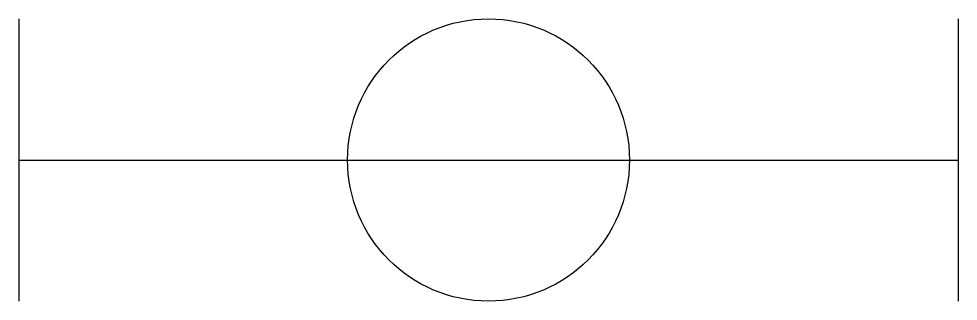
# Model space of a CAD drawing. Header units: millimetres. Extents: x -2 to 2, y -0.6 to 0.6.
import ezdxf

# ---------------------------------------------------------------- set-up
doc = ezdxf.new("R2010")
doc.units = ezdxf.units.MM
doc.layers.add('jidou1', color=3, linetype='Continuous')

msp = doc.modelspace()

# ---------------------------------------------------------------- linework, layer by layer
at = {"layer": 'jidou1', "color": 3, "linetype": 'Continuous'}
for p, q in [((-2, 0.6), (-2, -0.6)), ((2, 0.6), (2, -0.6)), ((-2, 0), (2, 0))]:
    msp.add_line(p, q, dxfattribs=at)
msp.add_circle((0, 0), 0.6, dxfattribs=at)

doc.saveas('drawing.dxf')
